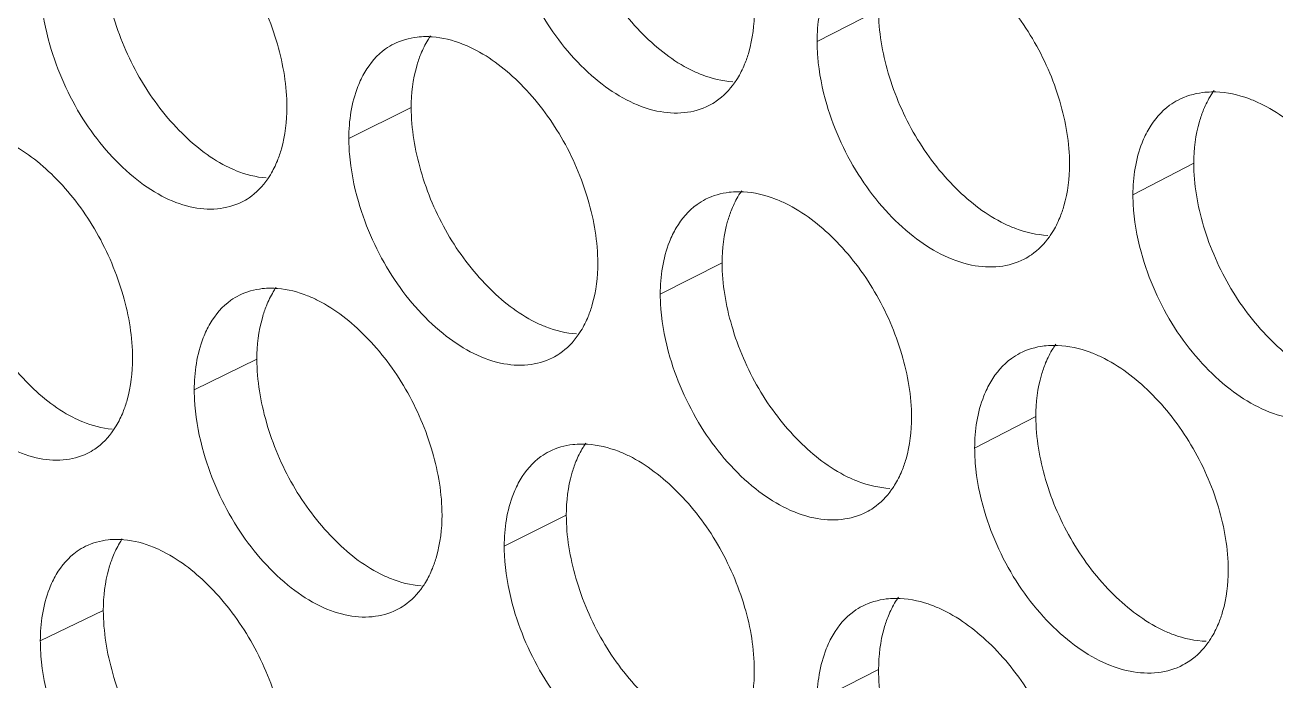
# Model space of a CAD drawing. Header units: millimetres. Extents: x 1177 to 4147, y 93 to 2194.
# Drawn here: x 2577.12 to 2592.06, y 894.5 to 902.34 of the extents above; entities that cross this region are included whole.
import ezdxf

# ---------------------------------------------------------------- set-up
doc = ezdxf.new("R2010")
doc.units = ezdxf.units.MM
doc.header["$LTSCALE"] = 0.1
doc.layers.get('0').update_dxf_attribs({"lineweight": 13})
doc.layers.add('标注', color=251, linetype='Continuous', lineweight=9)

# ---------------------------------------------------------------- blocks, each defined once
blk = doc.blocks.new('02')
at = {"layer": '标注'}
for p, q in [((4465.295, 880.576), (4464.246, 880.04)), ((4457.319, 878.913), (4456.254, 878.384)), ((4470.674, 877.966), (4469.635, 877.425)), ((4462.624, 876.265), (4461.569, 875.732)), ((4454.685, 874.621), (4453.616, 874.095)), ((4467.979, 873.642), (4466.934, 873.104)), ((4459.965, 871.961), (4458.906, 871.43)), ((4452.064, 870.335), (4450.989, 869.812)), ((4452.064, 870.335), (4450.989, 869.812)), ((4465.295, 869.326), (4464.246, 868.79))]:
    blk.add_line(p, q, dxfattribs=at)
for centre, radius, start, end in [((4457.571, 878.665), 1.459, 85.9113, 90.3279), ((4471.001, 877.672), 1.508, 88.1658, 91.0012), ((4462.906, 875.999), 1.478, 86.8291, 90.6001), ((4454.923, 874.382), 1.449, 85.444, 90.1903), ((4468.29, 873.358), 1.498, 87.7255, 90.8684), ((4460.232, 871.704), 1.468, 86.3729, 90.4645), ((4452.287, 870.106), 1.439, 84.9711, 90.0516), ((4452.287, 870.106), 1.439, 84.9711, 90.0516), ((4465.592, 869.051), 1.488, 87.2799, 90.7347)]:
    blk.add_arc(centre, radius, start, end, dxfattribs=at)
for points, knots in [([(4459.965, 883.211), (4459.965, 882.848), (4460.094, 882.097), (4460.542, 881.048), (4461.214, 880.158), (4461.789, 879.705), (4462.091, 879.556)], [0, 0, 0, 0, 0.247033, 0.511643, 0.769894, 1, 1, 1, 1]), ([(4455.197, 878.918), (4455.197, 879.281), (4455.069, 880.032), (4454.624, 881.082), (4453.958, 881.975), (4453.389, 882.433), (4453.089, 882.586)], [0, 0, 0, 0, 0.247276, 0.512232, 0.770569, 1, 1, 1, 1]), ([(4452.064, 881.585), (4452.064, 881.222), (4452.191, 880.47), (4452.632, 879.419), (4453.293, 878.525), (4453.861, 878.067), (4454.16, 877.915)], [0, 0, 0, 0, 0.24758, 0.512681, 0.770856, 1, 1, 1, 1]), ([(4459.07, 881.604), (4459.198, 881.16), (4459.581, 880.325), (4460.418, 879.35), (4461.291, 878.85), (4461.971, 878.799), (4462.27, 878.882), (4462.4, 878.948)], [0, 0, 0, 0, 0.293762, 0.573619, 0.807925, 0.907583, 1, 1, 1, 1]), ([(4468.553, 877.946), (4468.553, 878.308), (4468.422, 879.06), (4467.966, 880.106), (4467.283, 880.991), (4466.701, 881.44), (4466.395, 881.589)], [0, 0, 0, 0, 0.246367, 0.510504, 0.768967, 1, 1, 1, 1]), ([(4450.989, 881.062), (4450.989, 880.975), (4451.005, 880.611), (4451.075, 880.251), (4451.151, 879.985)], [0, 0, 0, 0, 0.238471, 1, 1, 1, 1]), ([(4464.519, 881.17), (4464.474, 881.093), (4464.304, 880.74), (4464.246, 880.341), (4464.246, 880.04)], [0, 0, 0, 0, 0.228624, 1, 1, 1, 1]), ([(4463.008, 879.653), (4463.036, 879.72), (4463.137, 880.014), (4463.174, 880.328), (4463.174, 880.566)], [0, 0, 0, 0, 0.233221, 1, 1, 1, 1]), ([(4465.295, 880.576), (4465.295, 880.213), (4465.425, 879.462), (4465.878, 878.415), (4466.556, 877.528), (4467.136, 877.079), (4467.441, 876.931)], [0, 0, 0, 0, 0.246671, 0.510955, 0.769257, 1, 1, 1, 1]), ([(4457.027, 880.002), (4456.976, 879.976), (4456.774, 879.855), (4456.616, 879.669), (4456.526, 879.516)], [0, 0, 0, 0, 0.242512, 1, 1, 1, 1]), ([(4457.563, 880.124), (4457.516, 880.124), (4457.332, 880.113), (4457.149, 880.062), (4457.027, 880.002)], [0, 0, 0, 0, 0.258421, 1, 1, 1, 1]), ([(4457.648, 880.137), (4457.632, 880.113), (4457.568, 880.014), (4457.516, 879.907), (4457.482, 879.825)], [0, 0, 0, 0, 0.242569, 1, 1, 1, 1]), ([(4458.374, 879.918), (4458.316, 879.947), (4458.094, 880.047), (4457.853, 880.108), (4457.675, 880.12)], [0, 0, 0, 0, 0.266713, 1, 1, 1, 1]), ([(4464.246, 880.04), (4464.246, 879.953), (4464.261, 879.59), (4464.333, 879.23), (4464.411, 878.965)], [0, 0, 0, 0, 0.238632, 1, 1, 1, 1]), ([(4451.151, 879.985), (4451.278, 879.542), (4451.649, 878.709), (4452.367, 877.859), (4453.032, 877.395), (4453.524, 877.202), (4454, 877.159), (4454.295, 877.237), (4454.423, 877.3)], [0, 0, 0, 0, 0.294634, 0.574682, 0.699134, 0.809777, 0.908589, 1, 1, 1, 1]), ([(4457.482, 879.825), (4457.455, 879.758), (4457.355, 879.464), (4457.319, 879.15), (4457.319, 878.913)], [0, 0, 0, 0, 0.232835, 1, 1, 1, 1]), ([(4460.502, 876.26), (4460.502, 876.623), (4460.373, 877.375), (4459.923, 878.423), (4459.251, 879.313), (4458.677, 879.767), (4458.374, 879.918)], [0, 0, 0, 0, 0.246911, 0.511538, 0.769926, 1, 1, 1, 1]), ([(4462.837, 879.336), (4462.854, 879.36), (4462.92, 879.46), (4462.974, 879.569), (4463.008, 879.653)], [0, 0, 0, 0, 0.242697, 1, 1, 1, 1]), ([(4456.526, 879.516), (4456.481, 879.439), (4456.312, 879.085), (4456.254, 878.686), (4456.254, 878.384)], [0, 0, 0, 0, 0.227885, 1, 1, 1, 1]), ([(4462.091, 879.556), (4462.151, 879.526), (4462.379, 879.425), (4462.626, 879.366), (4462.809, 879.355)], [0, 0, 0, 0, 0.2667, 1, 1, 1, 1]), ([(4462.4, 878.948), (4462.443, 878.97), (4462.612, 879.069), (4462.752, 879.215), (4462.837, 879.336)], [0, 0, 0, 0, 0.244733, 1, 1, 1, 1]), ([(4470.974, 879.18), (4470.924, 879.179), (4470.728, 879.166), (4470.535, 879.109), (4470.407, 879.042)], [0, 0, 0, 0, 0.258483, 1, 1, 1, 1]), ([(4471.019, 879.204), (4471.002, 879.18), (4470.933, 879.077), (4470.877, 878.966), (4470.842, 878.88)], [0, 0, 0, 0, 0.242868, 1, 1, 1, 1]), ([(4471.804, 878.984), (4471.742, 879.014), (4471.501, 879.116), (4471.24, 879.174), (4471.049, 879.18)], [0, 0, 0, 0, 0.266802, 1, 1, 1, 1]), ([(4464.411, 878.965), (4464.542, 878.52), (4464.836, 877.88), (4465.392, 877.159), (4465.981, 876.597), (4466.662, 876.219), (4467.348, 876.174), (4467.649, 876.261), (4467.78, 876.328)], [0, 0, 0, 0, 0.292621, 0.4365, 0.572692, 0.807081, 0.907102, 1, 1, 1, 1]), ([(4470.407, 879.042), (4470.356, 879.015), (4470.157, 878.892), (4470, 878.707), (4469.91, 878.555)], [0, 0, 0, 0, 0.24332, 1, 1, 1, 1]), ([(4473.982, 875.351), (4473.982, 875.714), (4473.849, 876.465), (4473.388, 877.509), (4472.699, 878.392), (4472.112, 878.837), (4471.804, 878.984)], [0, 0, 0, 0, 0.246007, 0.509819, 0.768332, 1, 1, 1, 1]), ([(4455.034, 878.007), (4455.062, 878.073), (4455.161, 878.367), (4455.197, 878.68), (4455.197, 878.918)], [0, 0, 0, 0, 0.232772, 1, 1, 1, 1]), ([(4457.319, 878.913), (4457.319, 878.55), (4457.447, 877.798), (4457.893, 876.749), (4458.561, 875.858), (4459.134, 875.403), (4459.435, 875.252)], [0, 0, 0, 0, 0.247215, 0.511988, 0.770214, 1, 1, 1, 1]), ([(4470.842, 878.88), (4470.814, 878.813), (4470.712, 878.518), (4470.674, 878.204), (4470.674, 877.966)], [0, 0, 0, 0, 0.233581, 1, 1, 1, 1]), ([(4469.91, 878.555), (4469.864, 878.478), (4469.694, 878.125), (4469.635, 877.726), (4469.635, 877.425)], [0, 0, 0, 0, 0.229116, 1, 1, 1, 1]), ([(4452.564, 874.631), (4452.564, 874.994), (4452.436, 875.746), (4451.993, 876.797), (4451.331, 877.691), (4450.765, 878.15), (4450.466, 878.304)], [0, 0, 0, 0, 0.24746, 0.512581, 0.770891, 1, 1, 1, 1]), ([(4456.254, 878.384), (4456.254, 878.298), (4456.27, 877.934), (4456.341, 877.574), (4456.418, 877.308)], [0, 0, 0, 0, 0.238534, 1, 1, 1, 1]), ([(4454.16, 877.915), (4454.217, 877.886), (4454.433, 877.787), (4454.669, 877.726), (4454.843, 877.712)], [0, 0, 0, 0, 0.266627, 1, 1, 1, 1]), ([(4454.87, 877.697), (4454.886, 877.72), (4454.949, 877.819), (4455.001, 877.924), (4455.034, 878.007)], [0, 0, 0, 0, 0.242531, 1, 1, 1, 1]), ([(4468.386, 877.033), (4468.414, 877.1), (4468.516, 877.394), (4468.553, 877.708), (4468.553, 877.946)], [0, 0, 0, 0, 0.233519, 1, 1, 1, 1]), ([(4470.674, 877.966), (4470.674, 877.603), (4470.806, 876.852), (4471.263, 875.807), (4471.948, 874.923), (4472.533, 874.477), (4472.84, 874.331)], [0, 0, 0, 0, 0.246312, 0.510271, 0.768623, 1, 1, 1, 1]), ([(4454.423, 877.3), (4454.467, 877.321), (4454.641, 877.422), (4454.784, 877.572), (4454.87, 877.697)], [0, 0, 0, 0, 0.244132, 1, 1, 1, 1]), ([(4462.89, 877.477), (4462.842, 877.477), (4462.653, 877.466), (4462.467, 877.412), (4462.342, 877.349)], [0, 0, 0, 0, 0.258444, 1, 1, 1, 1]), ([(4462.96, 877.495), (4462.943, 877.471), (4462.877, 877.37), (4462.823, 877.262), (4462.789, 877.178)], [0, 0, 0, 0, 0.242682, 1, 1, 1, 1]), ([(4463.709, 877.276), (4463.649, 877.305), (4463.42, 877.406), (4463.171, 877.465), (4462.988, 877.475)], [0, 0, 0, 0, 0.266759, 1, 1, 1, 1]), ([(4449.455, 877.305), (4449.455, 876.942), (4449.582, 876.19), (4450.02, 875.139), (4450.678, 874.244), (4451.243, 873.784), (4451.541, 873.63)], [0, 0, 0, 0, 0.247764, 0.513029, 0.771178, 1, 1, 1, 1]), ([(4456.418, 877.308), (4456.546, 876.865), (4456.925, 876.03), (4457.757, 875.053), (4458.624, 874.551), (4459.301, 874.496), (4459.599, 874.577), (4459.729, 874.642)], [0, 0, 0, 0, 0.294207, 0.574275, 0.808437, 0.907868, 1, 1, 1, 1]), ([(4462.342, 877.349), (4462.291, 877.323), (4462.09, 877.201), (4461.932, 877.016), (4461.842, 876.863)], [0, 0, 0, 0, 0.242847, 1, 1, 1, 1]), ([(4465.857, 873.628), (4465.857, 873.99), (4465.726, 874.742), (4465.272, 875.788), (4464.593, 876.676), (4464.014, 877.126), (4463.709, 877.276)], [0, 0, 0, 0, 0.246547, 0.510848, 0.769286, 1, 1, 1, 1]), ([(4469.635, 877.425), (4469.635, 877.338), (4469.651, 876.975), (4469.724, 876.616), (4469.802, 876.351)], [0, 0, 0, 0, 0.238699, 1, 1, 1, 1]), ([(4462.789, 877.178), (4462.761, 877.111), (4462.661, 876.817), (4462.624, 876.503), (4462.624, 876.265)], [0, 0, 0, 0, 0.233133, 1, 1, 1, 1]), ([(4468.21, 876.71), (4468.227, 876.734), (4468.295, 876.837), (4468.351, 876.947), (4468.386, 877.033)], [0, 0, 0, 0, 0.242819, 1, 1, 1, 1]), ([(4461.842, 876.863), (4461.797, 876.786), (4461.628, 876.432), (4461.569, 876.033), (4461.569, 875.732)], [0, 0, 0, 0, 0.228378, 1, 1, 1, 1]), ([(4467.441, 876.931), (4467.503, 876.901), (4467.738, 876.799), (4467.993, 876.741), (4468.181, 876.733)], [0, 0, 0, 0, 0.26673, 1, 1, 1, 1]), ([(4467.78, 876.328), (4467.822, 876.35), (4467.988, 876.449), (4468.126, 876.591), (4468.21, 876.71)], [0, 0, 0, 0, 0.245104, 1, 1, 1, 1]), ([(4460.338, 875.348), (4460.365, 875.415), (4460.466, 875.709), (4460.502, 876.022), (4460.502, 876.26)], [0, 0, 0, 0, 0.233071, 1, 1, 1, 1]), ([(4462.624, 876.265), (4462.624, 875.902), (4462.754, 875.151), (4463.204, 874.103), (4463.879, 873.215), (4464.456, 872.764), (4464.76, 872.615)], [0, 0, 0, 0, 0.246852, 0.511298, 0.769575, 1, 1, 1, 1]), ([(4469.802, 876.351), (4469.934, 875.906), (4470.232, 875.265), (4470.795, 874.546), (4471.392, 873.985), (4472.082, 873.612), (4472.774, 873.575), (4473.078, 873.665), (4473.209, 873.734)], [0, 0, 0, 0, 0.291742, 0.435347, 0.571412, 0.806086, 0.906551, 1, 1, 1, 1]), ([(4454.918, 875.831), (4454.871, 875.831), (4454.69, 875.822), (4454.509, 875.772), (4454.388, 875.712)], [0, 0, 0, 0, 0.258411, 1, 1, 1, 1]), ([(4455.011, 875.842), (4454.995, 875.818), (4454.932, 875.72), (4454.881, 875.614), (4454.848, 875.532)], [0, 0, 0, 0, 0.242516, 1, 1, 1, 1]), ([(4455.726, 875.624), (4455.669, 875.653), (4455.45, 875.752), (4455.213, 875.813), (4455.038, 875.827)], [0, 0, 0, 0, 0.266684, 1, 1, 1, 1]), ([(4461.569, 875.732), (4461.569, 875.645), (4461.585, 875.282), (4461.657, 874.922), (4461.734, 874.657)], [0, 0, 0, 0, 0.238599, 1, 1, 1, 1]), ([(4448.537, 875.708), (4448.662, 875.265), (4449.032, 874.432), (4449.744, 873.581), (4450.405, 873.115), (4450.894, 872.92), (4451.368, 872.874), (4451.662, 872.951), (4451.79, 873.013)], [0, 0, 0, 0, 0.295087, 0.575352, 0.699785, 0.810298, 0.90888, 1, 1, 1, 1]), ([(4454.388, 875.712), (4454.337, 875.687), (4454.135, 875.567), (4453.976, 875.38), (4453.886, 875.227)], [0, 0, 0, 0, 0.242339, 1, 1, 1, 1]), ([(4454.848, 875.532), (4454.821, 875.466), (4454.721, 875.172), (4454.685, 874.858), (4454.685, 874.621)], [0, 0, 0, 0, 0.232686, 1, 1, 1, 1]), ([(4457.844, 871.961), (4457.844, 872.324), (4457.715, 873.075), (4457.268, 874.125), (4456.598, 875.016), (4456.027, 875.472), (4455.726, 875.624)], [0, 0, 0, 0, 0.247093, 0.511885, 0.770247, 1, 1, 1, 1]), ([(4460.169, 875.033), (4460.185, 875.057), (4460.25, 875.157), (4460.304, 875.265), (4460.338, 875.348)], [0, 0, 0, 0, 0.24264, 1, 1, 1, 1]), ([(4453.886, 875.227), (4453.841, 875.15), (4453.673, 874.796), (4453.616, 874.396), (4453.616, 874.095)], [0, 0, 0, 0, 0.227639, 1, 1, 1, 1]), ([(4459.435, 875.252), (4459.494, 875.223), (4459.718, 875.123), (4459.961, 875.063), (4460.141, 875.051)], [0, 0, 0, 0, 0.266679, 1, 1, 1, 1]), ([(4459.729, 874.642), (4459.772, 874.664), (4459.942, 874.764), (4460.083, 874.911), (4460.169, 875.033)], [0, 0, 0, 0, 0.244538, 1, 1, 1, 1]), ([(4468.32, 874.878), (4468.303, 874.854), (4468.236, 874.752), (4468.18, 874.642), (4468.145, 874.556)], [0, 0, 0, 0, 0.242804, 1, 1, 1, 1]), ([(4461.734, 874.657), (4461.864, 874.212), (4462.249, 873.377), (4463.091, 872.402), (4463.97, 871.906), (4464.653, 871.859), (4464.954, 871.943), (4465.084, 872.01)], [0, 0, 0, 0, 0.293319, 0.572966, 0.807416, 0.907301, 1, 1, 1, 1]), ([(4467.706, 874.721), (4467.656, 874.695), (4467.456, 874.572), (4467.298, 874.387), (4467.208, 874.234)], [0, 0, 0, 0, 0.243166, 1, 1, 1, 1]), ([(4468.267, 874.856), (4468.217, 874.856), (4468.024, 874.843), (4467.834, 874.787), (4467.706, 874.721)], [0, 0, 0, 0, 0.258469, 1, 1, 1, 1]), ([(4469.094, 874.658), (4469.032, 874.688), (4468.795, 874.79), (4468.538, 874.848), (4468.349, 874.855)], [0, 0, 0, 0, 0.266791, 1, 1, 1, 1]), ([(4471.261, 871.02), (4471.261, 871.383), (4471.129, 872.134), (4470.671, 873.179), (4469.985, 874.063), (4469.401, 874.511), (4469.094, 874.658)], [0, 0, 0, 0, 0.246187, 0.510161, 0.768649, 1, 1, 1, 1]), ([(4452.401, 873.72), (4452.428, 873.787), (4452.528, 874.08), (4452.564, 874.393), (4452.564, 874.631)], [0, 0, 0, 0, 0.232623, 1, 1, 1, 1]), ([(4454.685, 874.621), (4454.685, 874.258), (4454.813, 873.506), (4455.256, 872.456), (4455.921, 871.564), (4456.491, 871.107), (4456.791, 870.956)], [0, 0, 0, 0, 0.247397, 0.512334, 0.770535, 1, 1, 1, 1]), ([(4468.145, 874.556), (4468.117, 874.489), (4468.016, 874.195), (4467.979, 873.881), (4467.979, 873.642)], [0, 0, 0, 0, 0.233432, 1, 1, 1, 1]), ([(4467.208, 874.234), (4467.163, 874.157), (4466.993, 873.804), (4466.934, 873.405), (4466.934, 873.104)], [0, 0, 0, 0, 0.22887, 1, 1, 1, 1]), ([(4453.616, 874.095), (4453.616, 874.008), (4453.631, 873.645), (4453.702, 873.285), (4453.778, 873.019)], [0, 0, 0, 0, 0.238502, 1, 1, 1, 1]), ([(4451.541, 873.63), (4451.597, 873.602), (4451.81, 873.503), (4452.041, 873.441), (4452.213, 873.426)], [0, 0, 0, 0, 0.266595, 1, 1, 1, 1]), ([(4452.239, 873.413), (4452.255, 873.436), (4452.317, 873.534), (4452.369, 873.639), (4452.401, 873.72)], [0, 0, 0, 0, 0.242481, 1, 1, 1, 1]), ([(4465.691, 872.715), (4465.719, 872.782), (4465.82, 873.076), (4465.857, 873.39), (4465.857, 873.628)], [0, 0, 0, 0, 0.23337, 1, 1, 1, 1]), ([(4467.979, 873.642), (4467.979, 873.28), (4468.109, 872.529), (4468.564, 871.483), (4469.246, 870.597), (4469.828, 870.15), (4470.134, 870.002)], [0, 0, 0, 0, 0.246491, 0.510612, 0.768939, 1, 1, 1, 1]), ([(4451.79, 873.013), (4451.834, 873.035), (4452.009, 873.135), (4452.153, 873.287), (4452.239, 873.413)], [0, 0, 0, 0, 0.24392, 1, 1, 1, 1]), ([(4460.221, 873.173), (4460.172, 873.172), (4459.986, 873.161), (4459.802, 873.109), (4459.679, 873.047)], [0, 0, 0, 0, 0.258432, 1, 1, 1, 1]), ([(4460.298, 873.188), (4460.281, 873.164), (4460.216, 873.064), (4460.163, 872.957), (4460.129, 872.873)], [0, 0, 0, 0, 0.242625, 1, 1, 1, 1]), ([(4461.036, 872.969), (4460.977, 872.998), (4460.751, 873.098), (4460.506, 873.158), (4460.325, 873.17)], [0, 0, 0, 0, 0.266738, 1, 1, 1, 1]), ([(4453.778, 873.019), (4453.905, 872.575), (4454.28, 871.742), (4455.002, 870.893), (4455.671, 870.431), (4456.166, 870.24), (4456.644, 870.199), (4456.941, 870.279), (4457.07, 870.343)], [0, 0, 0, 0, 0.294183, 0.574014, 0.698487, 0.809259, 0.908301, 1, 1, 1, 1]), ([(4459.679, 873.047), (4459.628, 873.022), (4459.426, 872.9), (4459.268, 872.714), (4459.178, 872.561)], [0, 0, 0, 0, 0.242682, 1, 1, 1, 1]), ([(4463.174, 869.316), (4463.174, 869.678), (4463.043, 870.43), (4462.592, 871.478), (4461.916, 872.366), (4461.339, 872.819), (4461.036, 872.969)], [0, 0, 0, 0, 0.246729, 0.511193, 0.769606, 1, 1, 1, 1]), ([(4466.934, 873.104), (4466.934, 873.018), (4466.95, 872.655), (4467.022, 872.295), (4467.1, 872.03)], [0, 0, 0, 0, 0.238665, 1, 1, 1, 1]), ([(4460.129, 872.873), (4460.102, 872.806), (4460.002, 872.512), (4459.965, 872.199), (4459.965, 871.961)], [0, 0, 0, 0, 0.232984, 1, 1, 1, 1]), ([(4459.178, 872.561), (4459.133, 872.484), (4458.964, 872.131), (4458.906, 871.731), (4458.906, 871.43)], [0, 0, 0, 0, 0.228131, 1, 1, 1, 1]), ([(4464.76, 872.615), (4464.821, 872.585), (4465.052, 872.484), (4465.304, 872.425), (4465.489, 872.416)], [0, 0, 0, 0, 0.266716, 1, 1, 1, 1]), ([(4465.517, 872.395), (4465.534, 872.419), (4465.601, 872.52), (4465.656, 872.63), (4465.691, 872.715)], [0, 0, 0, 0, 0.242757, 1, 1, 1, 1]), ([(4465.084, 872.01), (4465.126, 872.032), (4465.294, 872.131), (4465.433, 872.275), (4465.517, 872.395)], [0, 0, 0, 0, 0.244921, 1, 1, 1, 1]), ([(4457.68, 871.049), (4457.707, 871.116), (4457.807, 871.41), (4457.844, 871.723), (4457.844, 871.961)], [0, 0, 0, 0, 0.232922, 1, 1, 1, 1]), ([(4459.965, 871.961), (4459.965, 871.598), (4460.094, 870.847), (4460.542, 869.798), (4461.214, 868.908), (4461.789, 868.455), (4462.091, 868.306)], [0, 0, 0, 0, 0.247033, 0.511643, 0.769894, 1, 1, 1, 1]), ([(4467.1, 872.03), (4467.232, 871.585), (4467.528, 870.944), (4468.087, 870.224), (4468.68, 869.663), (4469.366, 869.287), (4470.055, 869.247), (4470.357, 869.335), (4470.489, 869.403)], [0, 0, 0, 0, 0.29218, 0.435922, 0.57205, 0.806581, 0.906826, 1, 1, 1, 1]), ([(4452.286, 871.545), (4452.239, 871.545), (4452.06, 871.536), (4451.882, 871.487), (4451.762, 871.429)], [0, 0, 0, 0, 0.258402, 1, 1, 1, 1]), ([(4452.286, 871.545), (4452.239, 871.545), (4452.06, 871.536), (4451.882, 871.487), (4451.762, 871.429)], [0, 0, 0, 0, 0.258402, 1, 1, 1, 1]), ([(4452.387, 871.553), (4452.371, 871.53), (4452.309, 871.432), (4452.258, 871.328), (4452.226, 871.246)], [0, 0, 0, 0, 0.242465, 1, 1, 1, 1]), ([(4452.387, 871.553), (4452.371, 871.53), (4452.309, 871.432), (4452.258, 871.328), (4452.226, 871.246)], [0, 0, 0, 0, 0.242465, 1, 1, 1, 1]), ([(4453.089, 871.336), (4453.033, 871.364), (4452.819, 871.463), (4452.586, 871.525), (4452.413, 871.54)], [0, 0, 0, 0, 0.266651, 1, 1, 1, 1]), ([(4453.089, 871.336), (4453.033, 871.364), (4452.819, 871.463), (4452.586, 871.525), (4452.413, 871.54)], [0, 0, 0, 0, 0.266651, 1, 1, 1, 1]), ([(4451.762, 871.429), (4451.711, 871.404), (4451.508, 871.284), (4451.349, 871.097), (4451.259, 870.944)], [0, 0, 0, 0, 0.242161, 1, 1, 1, 1]), ([(4451.762, 871.429), (4451.711, 871.404), (4451.508, 871.284), (4451.349, 871.097), (4451.259, 870.944)], [0, 0, 0, 0, 0.242161, 1, 1, 1, 1]), ([(4452.226, 871.246), (4452.199, 871.18), (4452.1, 870.886), (4452.064, 870.573), (4452.064, 870.335)], [0, 0, 0, 0, 0.232536, 1, 1, 1, 1]), ([(4452.226, 871.246), (4452.199, 871.18), (4452.1, 870.886), (4452.064, 870.573), (4452.064, 870.335)], [0, 0, 0, 0, 0.232536, 1, 1, 1, 1]), ([(4455.197, 867.668), (4455.197, 868.031), (4455.069, 868.782), (4454.624, 869.832), (4453.958, 870.725), (4453.389, 871.183), (4453.089, 871.336)], [0, 0, 0, 0, 0.247276, 0.512232, 0.770569, 1, 1, 1, 1]), ([(4455.197, 867.668), (4455.197, 868.031), (4455.069, 868.782), (4454.624, 869.832), (4453.958, 870.725), (4453.389, 871.183), (4453.089, 871.336)], [0, 0, 0, 0, 0.247276, 0.512232, 0.770569, 1, 1, 1, 1]), ([(4458.906, 871.43), (4458.906, 871.343), (4458.921, 870.98), (4458.993, 870.62), (4459.07, 870.354)], [0, 0, 0, 0, 0.238567, 1, 1, 1, 1]), ([(4457.513, 870.737), (4457.529, 870.76), (4457.594, 870.86), (4457.646, 870.966), (4457.68, 871.049)], [0, 0, 0, 0, 0.242584, 1, 1, 1, 1]), ([(4451.259, 870.944), (4451.214, 870.867), (4451.046, 870.513), (4450.989, 870.113), (4450.989, 869.812)], [0, 0, 0, 0, 0.227393, 1, 1, 1, 1]), ([(4451.259, 870.944), (4451.214, 870.867), (4451.046, 870.513), (4450.989, 870.113), (4450.989, 869.812)], [0, 0, 0, 0, 0.227393, 1, 1, 1, 1]), ([(4456.791, 870.956), (4456.849, 870.927), (4457.069, 870.827), (4457.309, 870.766), (4457.486, 870.753)], [0, 0, 0, 0, 0.266655, 1, 1, 1, 1]), ([(4471.094, 870.107), (4471.122, 870.174), (4471.224, 870.468), (4471.261, 870.782), (4471.261, 871.02)], [0, 0, 0, 0, 0.233669, 1, 1, 1, 1]), ([(4457.07, 870.343), (4457.113, 870.365), (4457.286, 870.465), (4457.428, 870.613), (4457.513, 870.737)], [0, 0, 0, 0, 0.244338, 1, 1, 1, 1]), ([(4465.018, 870.407), (4464.967, 870.381), (4464.767, 870.259), (4464.609, 870.073), (4464.519, 869.92)], [0, 0, 0, 0, 0.243008, 1, 1, 1, 1]), ([(4465.573, 870.539), (4465.523, 870.538), (4465.333, 870.526), (4465.144, 870.471), (4465.018, 870.407)], [0, 0, 0, 0, 0.258456, 1, 1, 1, 1]), ([(4465.634, 870.559), (4465.617, 870.534), (4465.55, 870.433), (4465.496, 870.324), (4465.461, 870.239)], [0, 0, 0, 0, 0.242742, 1, 1, 1, 1]), ([(4466.395, 870.339), (4466.334, 870.369), (4466.101, 870.47), (4465.849, 870.528), (4465.662, 870.537)], [0, 0, 0, 0, 0.266777, 1, 1, 1, 1]), ([(4452.064, 870.335), (4452.064, 869.972), (4452.191, 869.22), (4452.632, 868.169), (4453.293, 867.275), (4453.861, 866.817), (4454.16, 866.665)], [0, 0, 0, 0, 0.24758, 0.512681, 0.770856, 1, 1, 1, 1]), ([(4452.064, 870.335), (4452.064, 869.972), (4452.191, 869.22), (4452.632, 868.169), (4453.293, 867.275), (4453.861, 866.817), (4454.16, 866.665)], [0, 0, 0, 0, 0.24758, 0.512681, 0.770856, 1, 1, 1, 1]), ([(4459.07, 870.354), (4459.198, 869.91), (4459.581, 869.075), (4460.418, 868.1), (4461.291, 867.6), (4461.971, 867.549), (4462.27, 867.632), (4462.4, 867.698)], [0, 0, 0, 0, 0.293762, 0.573619, 0.807925, 0.907583, 1, 1, 1, 1]), ([(4465.461, 870.239), (4465.433, 870.172), (4465.332, 869.878), (4465.295, 869.564), (4465.295, 869.326)], [0, 0, 0, 0, 0.233282, 1, 1, 1, 1]), ([(4468.553, 866.696), (4468.553, 867.058), (4468.422, 867.81), (4467.966, 868.856), (4467.283, 869.741), (4466.701, 870.19), (4466.395, 870.339)], [0, 0, 0, 0, 0.246367, 0.510504, 0.768967, 1, 1, 1, 1]), ([(4470.134, 870.002), (4470.197, 869.972), (4470.436, 869.87), (4470.695, 869.813), (4470.886, 869.807)], [0, 0, 0, 0, 0.266739, 1, 1, 1, 1]), ([(4470.915, 869.782), (4470.933, 869.806), (4471.002, 869.909), (4471.058, 870.02), (4471.094, 870.107)], [0, 0, 0, 0, 0.242883, 1, 1, 1, 1]), ([(4450.989, 869.812), (4450.989, 869.725), (4451.005, 869.361), (4451.075, 869.001), (4451.151, 868.735)], [0, 0, 0, 0, 0.238471, 1, 1, 1, 1]), ([(4450.989, 869.812), (4450.989, 869.725), (4451.005, 869.361), (4451.075, 869.001), (4451.151, 868.735)], [0, 0, 0, 0, 0.238471, 1, 1, 1, 1]), ([(4464.519, 869.92), (4464.474, 869.843), (4464.304, 869.49), (4464.246, 869.091), (4464.246, 868.79)], [0, 0, 0, 0, 0.228624, 1, 1, 1, 1]), ([(4470.489, 869.403), (4470.53, 869.425), (4470.694, 869.524), (4470.831, 869.664), (4470.915, 869.782)], [0, 0, 0, 0, 0.245281, 1, 1, 1, 1]), ([(4465.295, 869.326), (4465.295, 868.963), (4465.425, 868.212), (4465.878, 867.165), (4466.556, 866.278), (4467.136, 865.829), (4467.441, 865.681)], [0, 0, 0, 0, 0.246671, 0.510955, 0.769257, 1, 1, 1, 1]), ([(4463.008, 868.403), (4463.036, 868.47), (4463.137, 868.764), (4463.174, 869.078), (4463.174, 869.316)], [0, 0, 0, 0, 0.233221, 1, 1, 1, 1])]:
    blk.add_open_spline(points, degree=3, knots=knots, dxfattribs=at)

msp = doc.modelspace()

# ---------------------------------------------------------------- block references
at = {"xscale": 0.7, "yscale": 0.7, "zscale": 0.7}
msp.add_blockref('02', (-538.391, 286.112), dxfattribs=at)

doc.saveas('drawing.dxf')
